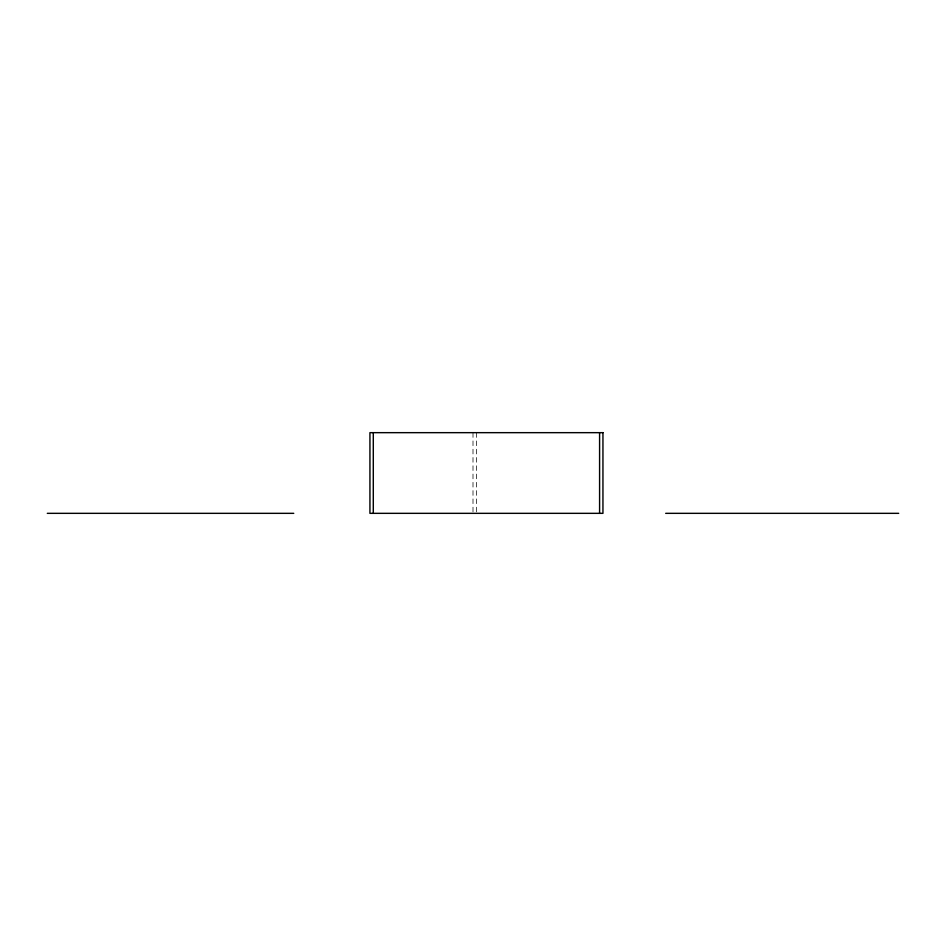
<?xml version="1.0" encoding="UTF-8"?>
<svg xmlns="http://www.w3.org/2000/svg" width="946" height="946" viewBox="0 0 946 946"><rect width="100%" height="100%" fill="white"/><g stroke="black" fill="none" stroke-linecap="round" stroke-linejoin="round"><path stroke-width="0.71" stroke-dasharray="4.73 3.55" d="M476.358 432.665L476.358 511.869M473 432.665L473 511.869"/><path stroke-width="1.42" d="M47.3 513.335L293.757 513.335M665.688 513.335L898.7 513.335M599.587 432.665L599.587 513.335M373.292 432.665L373.292 513.335M602.945 432.665L369.933 432.665L369.933 513.335L602.945 513.335L602.945 432.665"/></g></svg>
